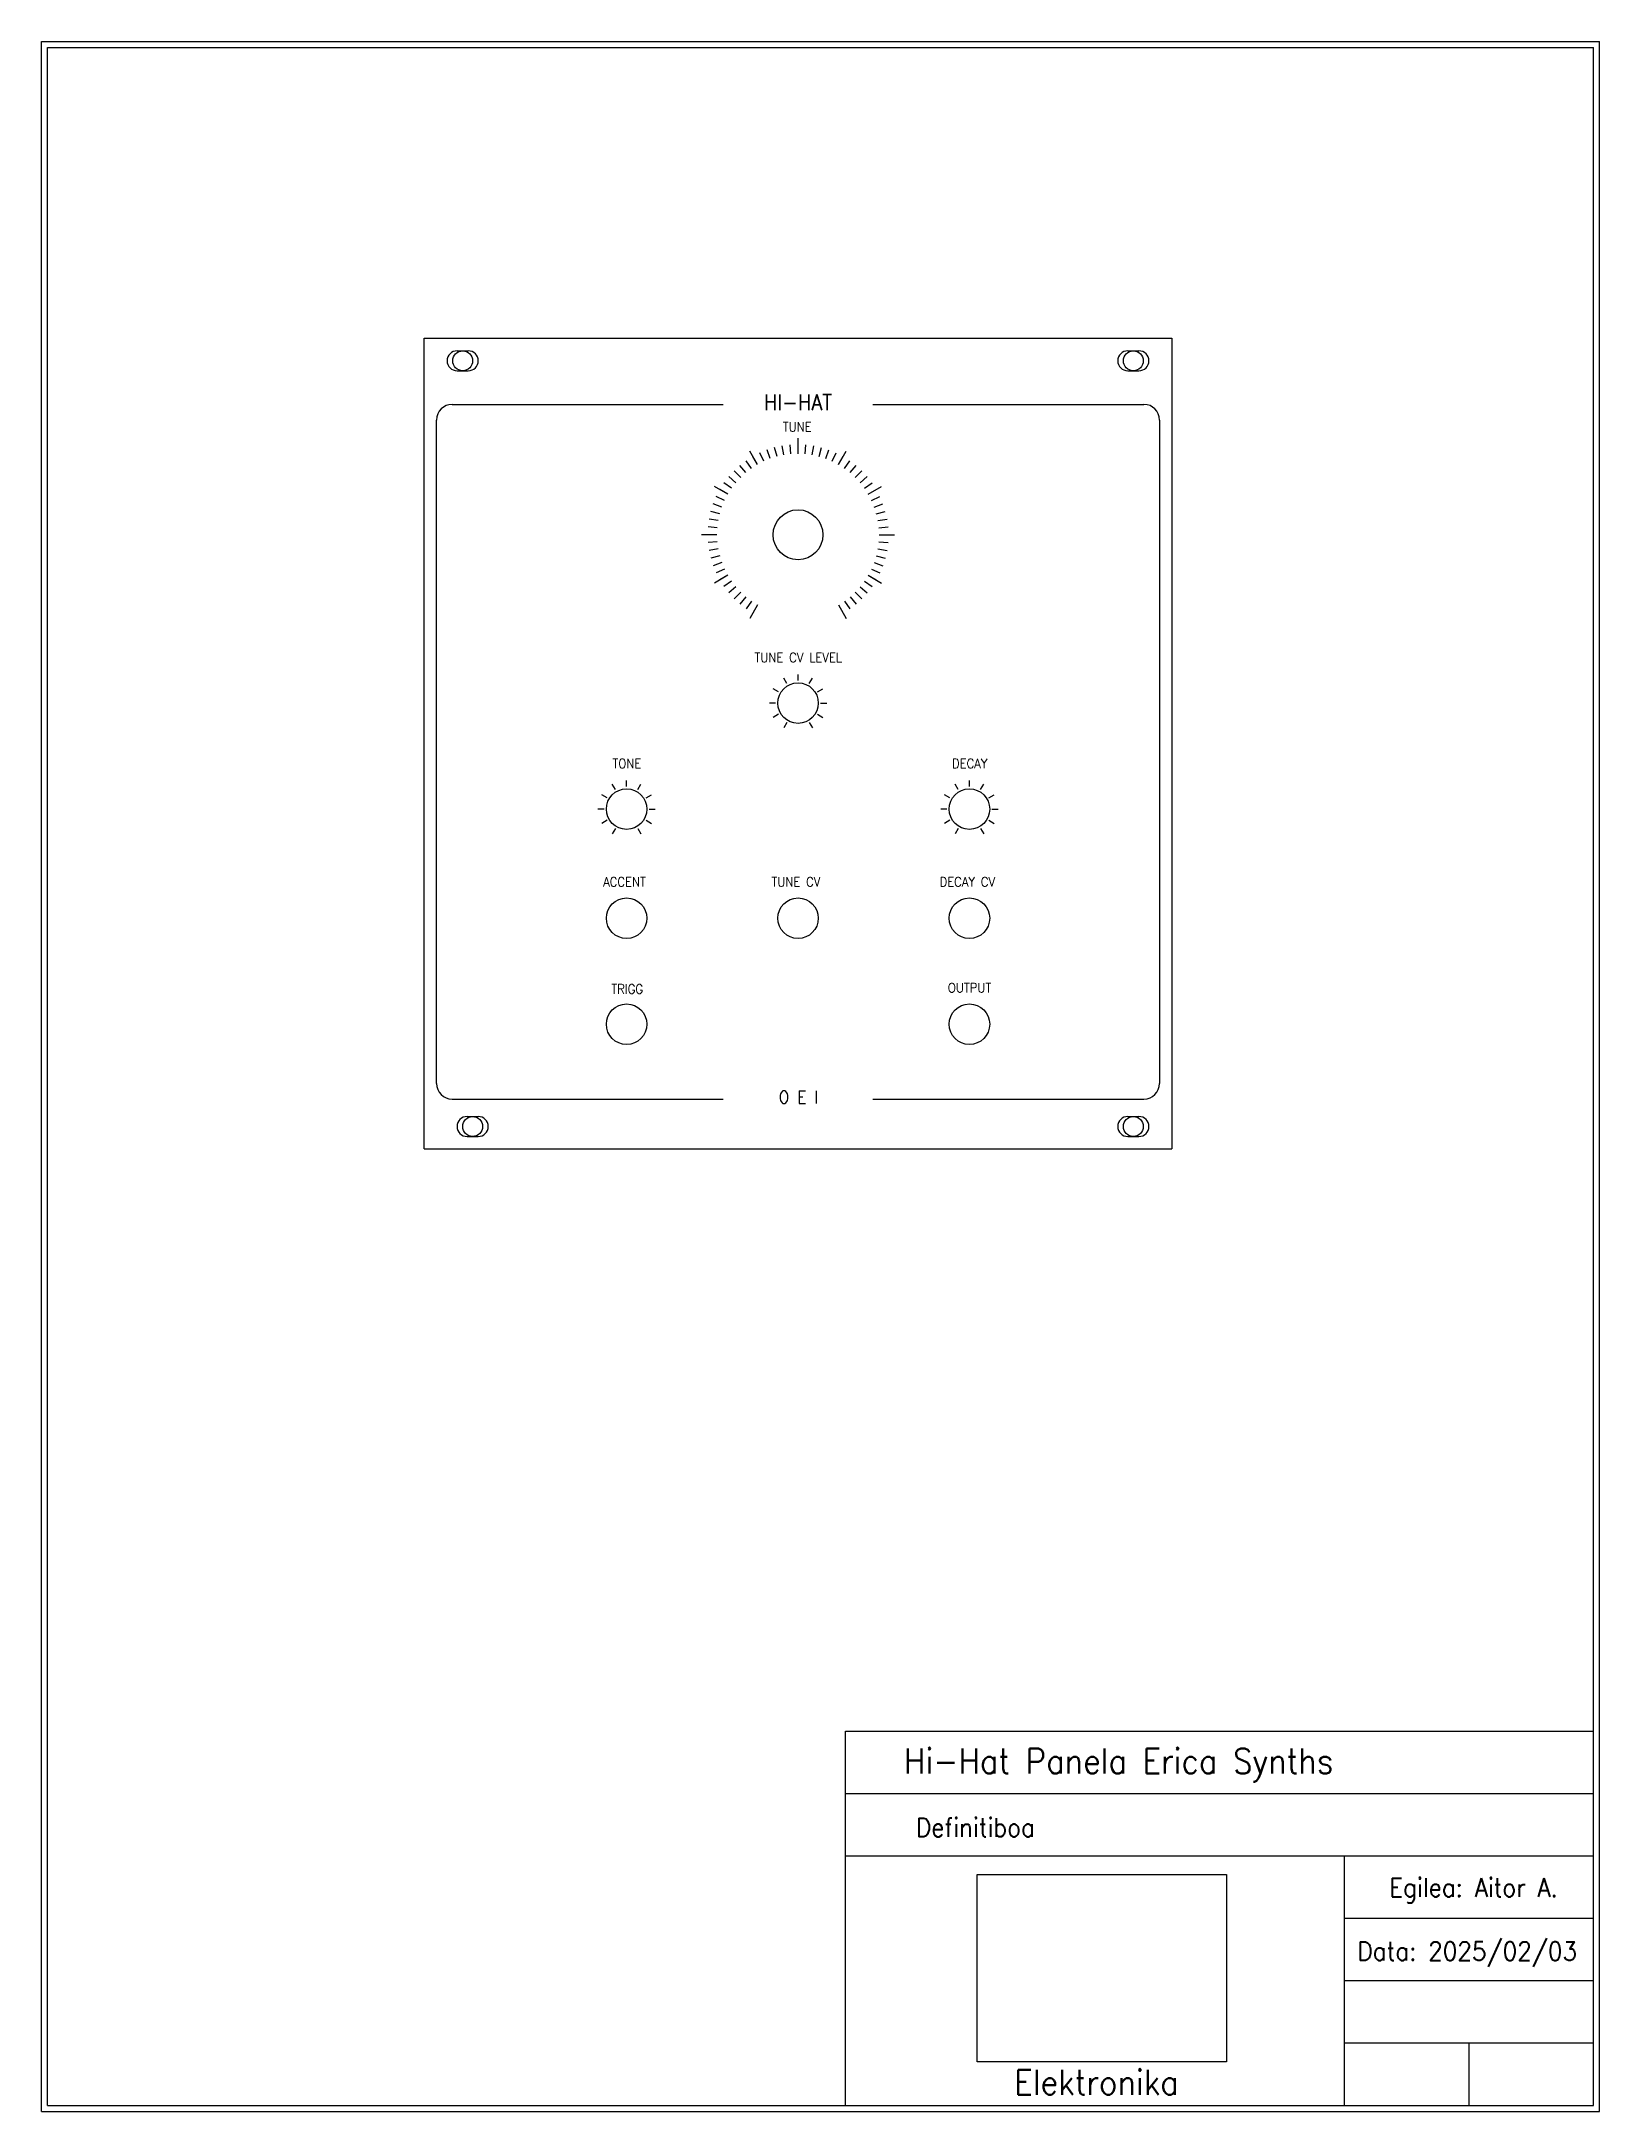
# Model space of a CAD drawing. Header units: millimetres. Extents: x 67 to 317, y -108 to 224.
import ezdxf

# ---------------------------------------------------------------- set-up
doc = ezdxf.new("R2010")
doc.units = ezdxf.units.MM
doc.layers.get('0').update_dxf_attribs({"lineweight": 25})
doc.styles.add('textstyle3', font='')
doc.styles.get('textstyle3').set_extended_font_data('Standard')
picture_1 = doc.add_image_def('image1.bmp', size_in_pixel=(213, 237))

msp = doc.modelspace()

# ---------------------------------------------------------------- linework, layer by layer
for p, q in [((67.16, -108.21), (67.16, 223.79)), ((67.16, 223.79), (317.16, 223.79)), ((68.16, -107.21), (68.16, 222.79)), ((68.16, 222.79), (316.16, 222.79)), ((316.16, -107.21), (316.16, 222.79)), ((317.16, -108.21), (317.16, 223.79)), ((128.55, 176.17), (248.55, 176.17)), ((128.55, 46.17), (128.55, 176.17)), ((248.55, 176.17), (248.55, 46.17)), ((133.85, 174.17), (135.65, 174.17)), ((133.85, 174.17), (135.65, 174.17)), ((241.45, 174.17), (243.25, 174.17)), ((241.45, 174.17), (243.25, 174.17)), ((133.85, 170.97), (135.65, 170.97)), ((133.85, 170.97), (135.65, 170.97)), ((241.45, 170.97), (243.25, 170.97)), ((241.45, 170.97), (243.25, 170.97)), ((130.55, 56.67), (130.55, 163.07)), ((133.05, 165.57), (176.55, 165.57)), ((200.55, 165.57), (244.05, 165.57)), ((246.55, 163.07), (246.55, 56.67)), ((188.55, 157.67), (188.55, 160.17)), ((181.09, 155.32), (180.23, 156.55)), ((182.05, 155.93), (180.8, 158.09)), ((182.05, 155.93), (181.3, 157.23)), ((183.06, 156.45), (182.42, 157.81)), ((184.1, 156.88), (183.59, 158.29)), ((185.19, 157.22), (184.8, 158.67)), ((186.29, 157.47), (186.03, 158.95)), ((187.42, 157.62), (187.29, 159.11)), ((189.68, 157.62), (189.81, 159.11)), ((190.81, 157.47), (191.07, 158.95)), ((191.92, 157.22), (192.3, 158.67)), ((193, 156.88), (193.51, 158.29)), ((194.04, 156.45), (194.68, 157.81)), ((195.05, 155.93), (196.3, 158.09)), ((195.05, 155.93), (195.8, 157.23)), ((196.01, 155.32), (196.87, 156.55)), ((177.9, 152.12), (176.67, 152.98)), ((178.59, 153.02), (177.44, 153.99)), ((179.36, 153.86), (178.3, 154.92)), ((180.19, 154.63), (179.23, 155.78)), ((196.91, 154.63), (197.87, 155.78)), ((197.74, 153.86), (198.8, 154.92)), ((198.51, 153.02), (199.66, 153.99)), ((199.2, 152.12), (200.43, 152.98)), ((176.33, 149.11), (174.93, 149.63)), ((177.29, 151.17), (175.13, 152.42)), ((176.77, 150.16), (175.41, 150.8)), ((177.29, 151.17), (175.99, 151.92)), ((199.81, 151.17), (201.97, 152.42)), ((200.33, 150.16), (201.69, 150.8)), ((200.77, 149.11), (202.18, 149.63)), ((175.75, 146.93), (174.27, 147.19)), ((175.99, 148.03), (174.54, 148.42)), ((201.11, 148.03), (202.56, 148.42)), ((201.35, 146.93), (202.83, 147.19)), ((175.55, 144.67), (173.05, 144.67)), ((175.6, 145.8), (174.11, 145.93)), ((175.6, 143.53), (174.11, 143.4)), ((201.5, 145.8), (203, 145.93)), ((201.5, 143.53), (203, 143.4)), ((201.55, 144.67), (204.05, 144.67)), ((201.55, 144.67), (203.05, 144.67)), ((175.75, 142.41), (174.27, 142.15)), ((175.99, 141.3), (174.54, 140.91)), ((176.33, 140.22), (174.93, 139.71)), ((200.77, 140.22), (202.18, 139.71)), ((201.11, 141.3), (202.56, 140.91)), ((201.35, 142.41), (202.83, 142.15)), ((177.29, 138.17), (175.13, 136.92)), ((176.77, 139.17), (175.41, 138.54)), ((177.29, 138.17), (175.99, 137.42)), ((177.9, 137.21), (176.67, 136.35)), ((178.59, 136.31), (177.44, 135.35)), ((198.51, 136.31), (199.66, 135.35)), ((199.2, 137.21), (200.43, 136.35)), ((199.81, 138.17), (201.97, 136.92)), ((199.81, 138.17), (201.11, 137.42)), ((200.33, 139.17), (201.69, 138.54)), ((179.36, 135.48), (178.3, 134.41)), ((180.19, 134.71), (179.23, 133.56)), ((181.09, 134.02), (180.23, 132.79)), ((182.05, 133.41), (180.8, 131.24)), ((182.05, 133.41), (181.3, 132.11)), ((195.05, 133.41), (196.3, 131.24)), ((195.05, 133.41), (195.8, 132.11)), ((196.01, 134.02), (196.87, 132.79)), ((196.91, 134.71), (197.87, 133.56)), ((197.74, 135.48), (198.8, 134.41)), ((185.43, 119.47), (184.57, 119.97)), ((186.75, 120.79), (186.25, 121.65)), ((188.55, 121.27), (188.55, 122.27)), ((190.35, 120.79), (190.85, 121.65)), ((191.67, 119.47), (192.53, 119.97)), ((184.95, 117.67), (183.95, 117.67)), ((192.15, 117.67), (193.15, 117.67)), ((185.43, 115.87), (184.57, 115.37)), ((186.75, 114.55), (186.25, 113.68)), ((190.35, 114.55), (190.85, 113.68)), ((191.67, 115.87), (192.53, 115.37)), ((157.93, 102.47), (157.07, 102.97)), ((159.25, 103.79), (158.75, 104.65)), ((161.05, 104.27), (161.05, 105.27)), ((162.85, 103.79), (163.35, 104.65)), ((164.17, 102.47), (165.03, 102.97)), ((212.93, 102.47), (212.07, 102.97)), ((214.25, 103.79), (213.75, 104.65)), ((216.05, 104.27), (216.05, 105.27)), ((217.85, 103.79), (218.35, 104.65)), ((219.17, 102.47), (220.03, 102.97)), ((157.45, 100.67), (156.45, 100.67)), ((164.65, 100.67), (165.65, 100.67)), ((212.45, 100.67), (211.45, 100.67)), ((219.65, 100.67), (220.65, 100.67)), ((157.93, 98.87), (157.07, 98.37)), ((159.25, 97.55), (158.75, 96.68)), ((162.85, 97.55), (163.35, 96.68)), ((164.17, 98.87), (165.03, 98.37)), ((212.93, 98.87), (212.07, 98.37)), ((214.25, 97.55), (213.75, 96.68)), ((217.85, 97.55), (218.35, 96.68)), ((219.17, 98.87), (220.03, 98.37)), ((133.05, 54.17), (176.55, 54.17)), ((200.55, 54.17), (244.05, 54.17)), ((135.45, 51.37), (137.25, 51.37)), ((241.45, 51.37), (243.25, 51.37)), ((241.45, 51.37), (243.25, 51.37)), ((135.45, 48.17), (137.25, 48.17)), ((241.45, 48.17), (243.25, 48.17)), ((241.45, 48.17), (243.25, 48.17)), ((128.55, 46.17), (248.55, 46.17)), ((196.16, -107.21), (196.16, -47.21)), ((196.16, -47.21), (316.16, -47.21)), ((196.16, -57.21), (316.16, -57.21)), ((196.16, -67.21), (316.16, -67.21)), ((276.16, -67.21), (276.16, -107.21)), ((276.16, -77.21), (316.16, -77.21)), ((276.16, -87.21), (316.16, -87.21)), ((276.16, -97.21), (316.16, -97.21)), ((296.16, -97.21), (296.16, -107.21)), ((67.16, -108.21), (317.16, -108.21)), ((68.16, -107.21), (316.16, -107.21))]:
    msp.add_line(p, q)
for centre, radius in [((134.75, 172.57), 1.6), ((242.35, 172.57), 1.6), ((188.55, 144.67), 4), ((188.55, 117.67), 3.25), ((161.05, 100.67), 3.25), ((216.05, 100.67), 3.25), ((161.05, 83.17), 3.25), ((188.55, 83.17), 3.25), ((216.05, 83.17), 3.25), ((161.05, 66.17), 3.25), ((216.05, 66.17), 3.25), ((136.35, 49.77), 1.6), ((242.35, 49.77), 1.6)]:
    msp.add_circle(centre, radius)
for centre, radius, start, end in [((133.85, 172.57), 1.6, 90, 270), ((133.85, 172.57), 1.6, 90, 270), ((135.65, 172.57), 1.6, 270, 90), ((135.65, 172.57), 1.6, 270, 90), ((241.45, 172.57), 1.6, 90, 270), ((241.45, 172.57), 1.6, 90, 270), ((243.25, 172.57), 1.6, 270, 90), ((243.25, 172.57), 1.6, 270, 90), ((133.05, 163.07), 2.5, 90, 180), ((244.05, 163.07), 2.5, 0, 90), ((133.05, 56.67), 2.5, 180, 270), ((244.05, 56.67), 2.5, 270, 0), ((135.45, 49.77), 1.6, 90, 270), ((137.25, 49.77), 1.6, 270, 90), ((241.45, 49.77), 1.6, 90, 270), ((241.45, 49.77), 1.6, 90, 270), ((243.25, 49.77), 1.6, 270, 90), ((243.25, 49.77), 1.6, 270, 90)]:
    msp.add_arc(centre, radius, start, end)

# ---------------------------------------------------------------- texts
at = {"attachment_point": 2, "style": 'textstyle3'}
for s, insert, char_height in [('HI-HAT', (188.55, 167.17), 2.5), ('\\H1.5;TUNE', (188.42, 162.73), 2.5), ('\\H1.5;TUNE CV LEVEL', (188.59, 125.74), 2), ('\\H1.5;TONE', (161.09, 108.74), 2), ('\\H1.5;DECAY', (216.09, 108.74), 2), ('\\H1.5;ACCENT', (160.71, 89.75), 2), ('\\H1.5;TUNE CV', (188.21, 89.75), 2), ('\\H1.5;DECAY CV', (215.71, 89.75), 2), ('\\H1.5;TRIGG', (161.15, 72.57), 2), ('\\H1.5;OUTPUT', (216.07, 72.78), 2), ('O E I', (188.6, 55.48), 2), ('\\H4;Hi-Hat Panela Erica Synths', (240, -50), 2.5), ('\\H3;Definitiboa', (217.01, -61.13), 2.5), ('\\H3;Egilea: Aitor A.', (296.93, -70.77), 2.5), ('\\H3;Data: 2025/02/03', (295.92, -80.98), 2.5), ('\\H4;Elektronika', (236.46, -101.52), 2.5)]:
    msp.add_mtext(s, dxfattribs=dict(at, insert=insert, char_height=char_height))

# ---------------------------------------------------------------- pictures from other files: only their frames are drawn
image = msp.add_image(picture_1, insert=(217.27, -100.21), size_in_units=(40, 30))
image.dxf.flags = 7

doc.saveas('drawing.dxf')
